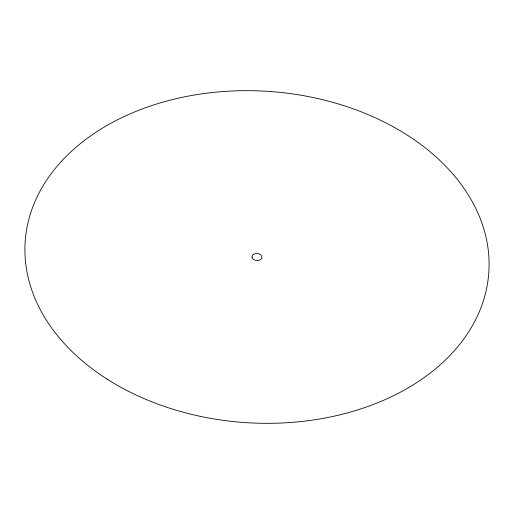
<?xml version="1.0" encoding="UTF-8"?>
<svg xmlns="http://www.w3.org/2000/svg" width="514" height="514" viewBox="0 0 514 514"><rect width="100%" height="100%" fill="white"/><g stroke="black" fill="none" stroke-linecap="round" stroke-linejoin="round"><path stroke-width="0.77" d="M252.078 257.308L252.078 257.328A4.979 3.559 3.7 0 0 254 259.75C256.64 261.112 260.958 260.836 261.986 257.585L260.99 254.944L258.928 253.762C256.435 252.991 252.939 253.601 252.072 256.396L252.078 257.328M107.047 379.094A232.334 165.996 3.7 0 0 485.396 293.77A232.334 165.996 3.7 0 0 178.551 98.135A232.334 165.996 3.7 0 0 107.047 379.094"/></g></svg>
